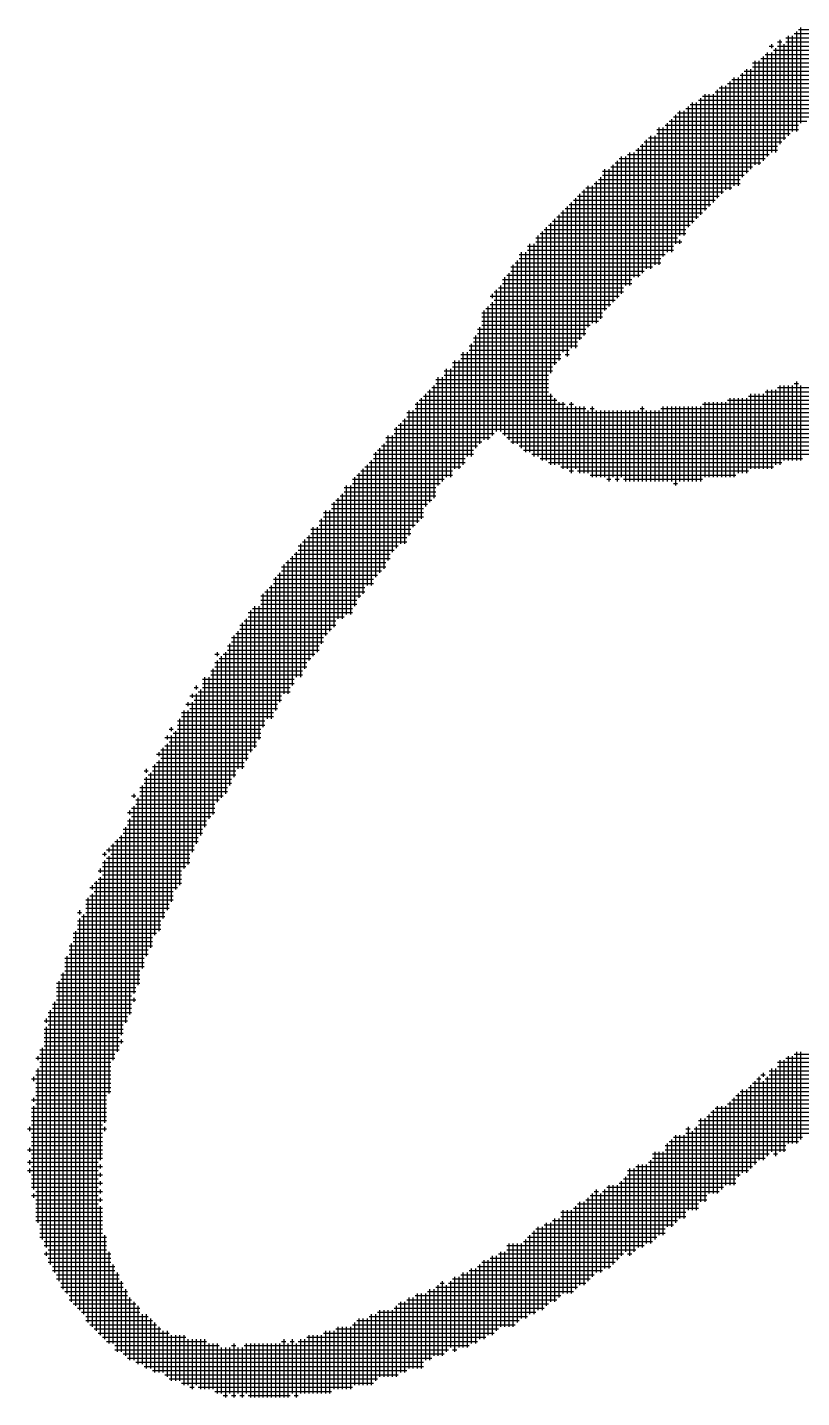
# Model space of a CAD drawing. Header units: feet. Extents: x 0 to 336400, y 0 to 237600.
# Drawn here: x 227888 to 228466, y 11058 to 12081 of the extents above; entities that cross this region are included whole.
import ezdxf
from ezdxf.enums import TextEntityAlignment as Align

# ---------------------------------------------------------------- set-up
doc = ezdxf.new("R2010")
doc.units = ezdxf.units.FT
doc.header["$LTSCALE"] = 2200
doc.header["$MEASUREMENT"] = 0
for name, color, linetype in [('CX-BORD', 3, 'CONTINUOUS'), ('CX-BORD-LIN1', 4, 'CONTINUOUS'), ('CX-BORD-LIN2', 3, 'CONTINUOUS'), ('CX-BORD-TEX2', 7, 'CONTINUOUS'), ('CX-BORD-TEX3', 6, 'CONTINUOUS')]:
    doc.layers.add(name, color=color, linetype=linetype)
doc.styles.add('TB_TEXT', font='')
doc.styles.add('TB_WBTXT', font='')
doc.styles.add('TB_WMTXT', font='')
doc.styles.get('TB_TEXT').set_extended_font_data('DotumChe')
doc.styles.get('TB_WBTXT').set_extended_font_data('Dotum')
doc.styles.get('TB_WMTXT').set_extended_font_data('DotumChe')

# ---------------------------------------------------------------- blocks, each defined once
blk = doc.blocks.new('CXBLKA1')
at = {"layer": 'CX-BORD-LIN1'}
for p, q in [((546.1352, 10.184), (546.4229, 10.184)), ((546.1391, 10.1879), (546.1391, 10.0012)), ((546.1469, 10.1879), (546.1469, 10.009)), ((546.1508, 10.1918), (546.4618, 10.1918)), ((546.1546, 10.1956), (546.1546, 10.009)), ((546.1585, 10.1995), (546.4773, 10.1995)), ((546.1624, 10.2034), (546.1624, 10.0246)), ((546.1002, 10.1568), (546.1002, 9.9624)), ((546.1041, 10.1684), (546.1119, 10.1684)), ((546.108, 10.1723), (546.108, 10.1645)), ((546.108, 10.1568), (546.108, 9.9701)), ((546.1119, 10.1607), (546.384, 10.1607)), ((546.1158, 10.1645), (546.1158, 9.9701)), ((546.1196, 10.1762), (546.1274, 10.1762)), ((546.1196, 10.1684), (546.3996, 10.1684)), ((546.1235, 10.1801), (546.1235, 9.9857)), ((546.1313, 10.1723), (546.1313, 9.9935)), ((546.1352, 10.1762), (546.4229, 10.1762)), ((546.073, 10.1373), (546.3452, 10.1373)), ((546.0769, 10.1412), (546.0769, 9.9468)), ((546.0847, 10.1412), (546.0847, 9.9468)), ((546.0885, 10.1451), (546.3607, 10.1451)), ((546.0924, 10.149), (546.0924, 9.9546)), ((546.0963, 10.1529), (546.3685, 10.1529)), ((546.0341, 10.1062), (546.2907, 10.1062)), ((546.038, 10.1101), (546.038, 9.9079)), ((546.0458, 10.1101), (546.0458, 9.9079)), ((546.0497, 10.114), (546.3063, 10.114)), ((546.0536, 10.1179), (546.0536, 9.9235)), ((546.0574, 10.1218), (546.3218, 10.1218)), ((546.0613, 10.1257), (546.0613, 9.9313)), ((546.0691, 10.1257), (546.0691, 9.939)), ((546.073, 10.1295), (546.3374, 10.1295)), ((546.003, 10.0829), (546.2518, 10.0829)), ((546.0069, 10.0868), (546.0069, 9.8846)), ((546.0108, 10.0907), (546.2596, 10.0907)), ((546.0147, 10.0946), (546.0147, 9.8924)), ((546.0224, 10.0946), (546.0224, 9.9002)), ((546.0263, 10.0984), (546.2829, 10.0984)), ((546.0302, 10.1023), (546.0302, 9.9002)), ((545.9525, 10.0557), (545.9525, 9.8302)), ((545.9564, 10.0596), (546.213, 10.0596)), ((545.9602, 10.0635), (545.9602, 9.8379)), ((545.968, 10.0635), (545.968, 9.8457)), ((545.9719, 10.0673), (546.2285, 10.0673)), ((545.9758, 10.0712), (545.9758, 9.8535)), ((545.9797, 10.0751), (546.2363, 10.0751)), ((545.9836, 10.079), (545.9836, 9.8613)), ((545.9913, 10.079), (545.9913, 9.8691)), ((545.9991, 10.079), (545.9991, 9.8768)), ((545.9214, 10.0323), (545.9214, 9.7835)), ((545.9252, 10.0362), (546.1819, 10.0362)), ((545.9291, 10.0401), (545.9291, 9.7991)), ((545.933, 10.044), (546.1896, 10.044)), ((545.9369, 10.0479), (545.9369, 9.8146)), ((545.9447, 10.0479), (545.9447, 9.8146)), ((545.9486, 10.0518), (546.1974, 10.0518)), ((545.8941, 10.0129), (546.1585, 10.0129)), ((545.8941, 10.0051), (546.143, 10.0051)), ((545.898, 10.0168), (545.898, 9.7602)), ((545.9058, 10.0168), (545.9058, 9.7757)), ((545.9097, 10.0207), (546.1585, 10.0207)), ((545.9136, 10.0246), (545.9136, 9.7835)), ((545.9175, 10.0285), (546.1741, 10.0285)), ((545.8592, 9.9779), (545.8592, 9.7369)), ((545.863, 9.9818), (546.1196, 9.9818)), ((545.8669, 9.9857), (545.8669, 9.7446)), ((545.8708, 9.9896), (546.1274, 9.9896)), ((545.8747, 9.9935), (545.8747, 9.7524)), ((545.8786, 9.9974), (546.1352, 9.9974)), ((545.8825, 10.0012), (545.8825, 9.7524)), ((545.8903, 10.0012), (545.8903, 9.7602)), ((545.8203, 9.9546), (545.8203, 9.698)), ((545.8242, 9.9585), (546.0963, 9.9585)), ((545.828, 9.9624), (545.828, 9.7058)), ((545.8358, 9.9624), (545.8358, 9.7213)), ((545.8397, 9.9663), (546.1041, 9.9663)), ((545.8436, 9.9701), (545.8436, 9.7213)), ((545.8514, 9.9701), (545.8514, 9.7369)), ((545.8553, 9.974), (546.1196, 9.974)), ((545.7931, 9.9351), (546.0652, 9.9351)), ((545.7931, 9.9274), (546.0574, 9.9274)), ((545.7969, 9.939), (545.7969, 9.6747)), ((545.8047, 9.939), (545.8047, 9.6824)), ((545.8086, 9.9429), (546.073, 9.9429)), ((545.8125, 9.9468), (545.8125, 9.6902)), ((545.8164, 9.9507), (546.0885, 9.9507)), ((545.762, 9.904), (546.0341, 9.904)), ((545.7658, 9.9079), (545.7658, 9.6435)), ((545.7736, 9.9079), (545.7736, 9.6513)), ((545.7775, 9.9118), (546.0497, 9.9118)), ((545.7814, 9.9157), (545.7814, 9.6513)), ((545.7853, 9.9196), (546.0497, 9.9196)), ((545.7892, 9.9235), (545.7892, 9.6591)), ((545.7347, 9.8768), (545.7347, 9.6047)), ((545.7386, 9.8807), (546.003, 9.8807)), ((545.7425, 9.8846), (545.7425, 9.6047)), ((545.7464, 9.8885), (546.0108, 9.8885)), ((545.7503, 9.8924), (545.7503, 9.6202)), ((545.7542, 9.8963), (546.0186, 9.8963)), ((545.7581, 9.9002), (545.7581, 9.628)), ((545.7075, 9.8496), (545.9719, 9.8496)), ((545.7114, 9.8535), (545.7114, 9.5813)), ((545.7153, 9.8574), (545.9797, 9.8574)), ((545.7192, 9.8613), (545.7192, 9.5969)), ((545.7231, 9.8652), (545.9875, 9.8652)), ((545.727, 9.8691), (545.727, 9.5891)), ((545.7308, 9.8729), (545.9952, 9.8729)), ((545.6842, 9.8263), (545.9486, 9.8263)), ((545.6881, 9.8302), (545.6881, 9.3947)), ((545.692, 9.8341), (545.9564, 9.8341)), ((545.6959, 9.8379), (545.6959, 9.558)), ((545.6997, 9.8418), (545.9641, 9.8418)), ((545.7036, 9.8457), (545.7036, 9.5736)), ((545.657, 9.7991), (545.657, 9.4103)), ((545.6648, 9.7991), (545.6648, 9.4025)), ((545.6686, 9.8107), (545.933, 9.8107)), ((545.6686, 9.803), (545.9408, 9.803)), ((545.6725, 9.8146), (545.6725, 9.4025)), ((545.6764, 9.8185), (545.9486, 9.8185)), ((545.6803, 9.8224), (545.6803, 9.3947)), ((545.9369, 9.8068), (545.9369, 9.7991)), ((545.6375, 9.7796), (545.9097, 9.7796)), ((545.6414, 9.7835), (545.6414, 9.418)), ((545.6492, 9.7835), (545.6492, 9.4103)), ((545.6531, 9.7952), (545.9252, 9.7952)), ((545.6531, 9.7874), (545.9252, 9.7874)), ((545.622, 9.7563), (545.8864, 9.7563)), ((545.622, 9.7485), (545.8708, 9.7485)), ((545.6259, 9.7602), (545.6259, 9.4258)), ((545.6298, 9.7641), (545.9019, 9.7641)), ((545.6336, 9.768), (545.6336, 9.4258)), ((545.6375, 9.7719), (545.9019, 9.7719)), ((545.6064, 9.733), (545.8475, 9.733)), ((545.6064, 9.7252), (545.8475, 9.7252)), ((545.6103, 9.7369), (545.6103, 9.4414)), ((545.6142, 9.7407), (545.863, 9.7407)), ((545.6181, 9.7446), (545.6181, 9.4336)), ((545.5831, 9.7019), (545.8242, 9.7019)), ((545.587, 9.7058), (545.587, 9.698)), ((545.5909, 9.7096), (545.8319, 9.7096)), ((545.5948, 9.7135), (545.5948, 9.4491)), ((545.5987, 9.7174), (545.8319, 9.7174)), ((545.6025, 9.7213), (545.6025, 9.4491)), ((545.5676, 9.6708), (545.7931, 9.6708)), ((545.5714, 9.6747), (545.5714, 9.4336)), ((545.5753, 9.6785), (545.8008, 9.6785)), ((545.5792, 9.6824), (545.5792, 9.4336)), ((545.5831, 9.6863), (545.8086, 9.6863)), ((545.587, 9.6902), (545.587, 9.4414)), ((545.5909, 9.6941), (545.8164, 9.6941)), ((545.5676, 9.663), (545.7931, 9.663)), ((545.5676, 9.6552), (545.7853, 9.6552)), ((545.5676, 9.6474), (545.7697, 9.6474)), ((545.552, 9.6241), (545.7542, 9.6241)), ((545.5559, 9.628), (545.5559, 9.418)), ((545.5598, 9.6397), (545.762, 9.6397)), ((545.5598, 9.6319), (545.762, 9.6319)), ((545.5637, 9.6435), (545.5637, 9.4258)), ((545.5326, 9.5969), (545.5326, 9.3869)), ((545.5403, 9.5969), (545.5403, 9.4025)), ((545.5442, 9.6086), (545.7464, 9.6086)), ((545.5442, 9.6008), (545.7308, 9.6008)), ((545.5481, 9.6124), (545.5481, 9.4025)), ((545.552, 9.6163), (545.7464, 9.6163)), ((545.5131, 9.5775), (545.7075, 9.5775)), ((545.5131, 9.5697), (545.6997, 9.5697)), ((545.517, 9.5813), (545.517, 9.3792)), ((545.5248, 9.5813), (545.5248, 9.3792)), ((545.5287, 9.593), (545.7153, 9.593)), ((545.5287, 9.5852), (545.7153, 9.5852)), ((545.7231, 9.593), (545.7308, 9.593)), ((545.482, 9.5463), (545.692, 9.5463)), ((545.4859, 9.5502), (545.4859, 9.3481)), ((545.4937, 9.5502), (545.4937, 9.3558)), ((545.4976, 9.5619), (545.6997, 9.5619)), ((545.4976, 9.5541), (545.692, 9.5541)), ((545.5015, 9.5658), (545.5015, 9.3636)), ((545.5092, 9.5658), (545.5092, 9.3636)), ((545.4626, 9.5191), (545.4626, 9.3092)), ((545.4665, 9.523), (545.692, 9.523)), ((545.4704, 9.5269), (545.4704, 9.317)), ((545.4742, 9.5308), (545.692, 9.5308)), ((545.4781, 9.5347), (545.4781, 9.3247)), ((545.482, 9.5386), (545.692, 9.5386)), ((545.6959, 9.5191), (545.6959, 9.3869)), ((546.0691, 9.5191), (546.0691, 9.3792)), ((546.0769, 9.5191), (546.0769, 9.3792)), ((546.0847, 9.5191), (546.0847, 9.3792)), ((546.0924, 9.5191), (546.0924, 9.3792)), ((546.0963, 9.523), (546.5162, 9.523)), ((546.1002, 9.5269), (546.1002, 9.3792)), ((546.108, 9.5269), (546.108, 9.3792)), ((546.1158, 9.5269), (546.1158, 9.3869)), ((546.1196, 9.5308), (546.5318, 9.5308)), ((546.1235, 9.5347), (546.1235, 9.3869)), ((546.1313, 9.5347), (546.1313, 9.3947)), ((546.1391, 9.5347), (546.1391, 9.3947)), ((546.1469, 9.5347), (546.1469, 9.3947)), ((546.1508, 9.5386), (546.1585, 9.5386)), ((546.1546, 9.5425), (546.1546, 9.3947)), ((546.1624, 9.5347), (546.1624, 9.3947)), ((545.4431, 9.4997), (545.7231, 9.4997)), ((545.4431, 9.4919), (545.762, 9.4919)), ((545.447, 9.5036), (545.447, 9.2781)), ((545.4509, 9.5075), (545.7075, 9.5075)), ((545.4548, 9.5114), (545.4548, 9.2859)), ((545.4587, 9.5152), (545.6997, 9.5152)), ((545.7036, 9.5114), (545.7036, 9.3869)), ((545.7114, 9.5036), (545.7114, 9.3869)), ((545.7192, 9.5036), (545.7192, 9.3792)), ((545.727, 9.4958), (545.727, 9.3792)), ((545.7308, 9.4997), (545.7386, 9.4997)), ((545.7347, 9.5036), (545.7347, 9.3714)), ((545.7425, 9.4958), (545.7425, 9.3792)), ((545.7503, 9.4958), (545.7503, 9.3714)), ((545.7581, 9.4958), (545.7581, 9.3714)), ((545.7697, 9.4919), (545.7775, 9.4919)), ((545.7736, 9.4958), (545.7736, 9.3636)), ((545.863, 9.4919), (545.8708, 9.4919)), ((545.8669, 9.4958), (545.8669, 9.3558)), ((545.9019, 9.4919), (546.4307, 9.4919)), ((545.9058, 9.4958), (545.9058, 9.3558)), ((545.9136, 9.4958), (545.9136, 9.3558)), ((545.9214, 9.4958), (545.9214, 9.3558)), ((545.9291, 9.4958), (545.9291, 9.3481)), ((545.9369, 9.4958), (545.9369, 9.3558)), ((545.9447, 9.4958), (545.9447, 9.3558)), ((545.9525, 9.4958), (545.9525, 9.3558)), ((545.9602, 9.4958), (545.9602, 9.3558)), ((545.968, 9.4958), (545.968, 9.3558)), ((545.9758, 9.4958), (545.9758, 9.3558)), ((545.9797, 9.4997), (546.4462, 9.4997)), ((545.9836, 9.5036), (545.9836, 9.3636)), ((545.9913, 9.5036), (545.9913, 9.3636)), ((545.9991, 9.5036), (545.9991, 9.3636)), ((546.0069, 9.5036), (546.0069, 9.3636)), ((546.0147, 9.5036), (546.0147, 9.3636)), ((546.0224, 9.5036), (546.0224, 9.3636)), ((546.0263, 9.5075), (546.4773, 9.5075)), ((546.0302, 9.5114), (546.0302, 9.3636)), ((546.038, 9.5114), (546.038, 9.3636)), ((546.0458, 9.5114), (546.0458, 9.3714)), ((546.0536, 9.5114), (546.0536, 9.3714)), ((546.0613, 9.5114), (546.0613, 9.3714)), ((546.0652, 9.5152), (546.4773, 9.5152)), ((545.4198, 9.4686), (546.3607, 9.4686)), ((545.4237, 9.4725), (545.4237, 9.2392)), ((545.4276, 9.4841), (546.4229, 9.4841)), ((545.4276, 9.4764), (546.384, 9.4764)), ((545.4315, 9.488), (545.4315, 9.2547)), ((545.4392, 9.488), (545.4392, 9.2703)), ((545.7658, 9.488), (545.7658, 9.3714)), ((545.7814, 9.488), (545.7814, 9.3636)), ((545.7892, 9.488), (545.7892, 9.3636)), ((545.7969, 9.488), (545.7969, 9.3636)), ((545.8047, 9.488), (545.8047, 9.3558)), ((545.8125, 9.488), (545.8125, 9.3636)), ((545.8203, 9.488), (545.8203, 9.3558)), ((545.828, 9.488), (545.828, 9.3636)), ((545.8358, 9.488), (545.8358, 9.3558)), ((545.8436, 9.488), (545.8436, 9.3558)), ((545.8514, 9.488), (545.8514, 9.3558)), ((545.8592, 9.488), (545.8592, 9.3558)), ((545.8747, 9.488), (545.8747, 9.3558)), ((545.8825, 9.488), (545.8825, 9.3558)), ((545.8903, 9.488), (545.8903, 9.3558)), ((545.898, 9.488), (545.898, 9.3558)), ((545.3926, 9.4414), (545.3926, 9.2081)), ((545.4004, 9.4414), (545.4004, 9.2236)), ((545.4043, 9.453), (546.3374, 9.453)), ((545.4043, 9.4453), (545.5909, 9.4453)), ((545.4081, 9.4569), (545.4081, 9.2314)), ((545.412, 9.4608), (546.3452, 9.4608)), ((545.4159, 9.4647), (545.4159, 9.2392)), ((545.6064, 9.4453), (546.314, 9.4453)), ((545.377, 9.418), (545.377, 9.1848)), ((545.3809, 9.4219), (545.5598, 9.4219)), ((545.3848, 9.4258), (545.3848, 9.1925)), ((545.3887, 9.4375), (545.5831, 9.4375)), ((545.3887, 9.4297), (545.5676, 9.4297)), ((545.6142, 9.4375), (546.2829, 9.4375)), ((545.622, 9.4297), (546.2752, 9.4297)), ((545.6375, 9.4219), (546.2441, 9.4219)), ((545.3576, 9.3908), (545.5364, 9.3908)), ((545.3615, 9.3947), (545.3615, 9.1614)), ((545.3654, 9.4064), (545.552, 9.4064)), ((545.3654, 9.3986), (545.5364, 9.3986)), ((545.3693, 9.4103), (545.3693, 9.177)), ((545.3732, 9.4142), (545.552, 9.4142)), ((545.6453, 9.4142), (546.2207, 9.4142)), ((545.6609, 9.4064), (546.1974, 9.4064)), ((545.6764, 9.3986), (546.1663, 9.3986)), ((545.692, 9.3908), (546.1274, 9.3908)), ((545.3304, 9.3636), (545.3304, 9.1226)), ((545.3343, 9.3675), (545.5131, 9.3675)), ((545.3382, 9.3714), (545.3382, 9.1381)), ((545.342, 9.3753), (545.5131, 9.3753)), ((545.3459, 9.3792), (545.3459, 9.1459)), ((545.3498, 9.3831), (545.5287, 9.3831)), ((545.3537, 9.3869), (545.3537, 9.1614)), ((545.7153, 9.3831), (546.1119, 9.3831)), ((545.7308, 9.3753), (545.7386, 9.3753)), ((545.7464, 9.3753), (546.0652, 9.3753)), ((545.7697, 9.3675), (546.0419, 9.3675)), ((545.3109, 9.3442), (545.482, 9.3442)), ((545.3148, 9.3481), (545.3148, 9.107)), ((545.3226, 9.3481), (545.3226, 9.107)), ((545.3265, 9.3597), (545.4976, 9.3597)), ((545.3265, 9.3519), (545.4898, 9.3519)), ((545.8008, 9.3597), (545.8086, 9.3597)), ((545.8164, 9.3597), (545.8242, 9.3597)), ((545.8319, 9.3597), (545.9797, 9.3597)), ((545.9252, 9.3519), (545.933, 9.3519)), ((545.2876, 9.3131), (545.4665, 9.3131)), ((545.2915, 9.317), (545.2915, 9.0837)), ((545.2954, 9.3208), (545.4742, 9.3208)), ((545.2993, 9.3247), (545.2993, 9.0992)), ((545.3032, 9.3286), (545.482, 9.3286)), ((545.3071, 9.3325), (545.3071, 9.0992)), ((545.3109, 9.3364), (545.482, 9.3364)), ((545.2721, 9.2975), (545.4587, 9.2975)), ((545.2721, 9.2897), (545.4587, 9.2897)), ((545.276, 9.3014), (545.276, 9.0681)), ((545.2837, 9.3014), (545.2837, 9.0759)), ((545.2876, 9.3053), (545.4587, 9.3053)), ((545.2487, 9.2664), (545.4354, 9.2664)), ((545.2526, 9.2703), (545.2526, 9.0292)), ((545.2604, 9.2703), (545.2604, 9.037)), ((545.2643, 9.282), (545.4509, 9.282)), ((545.2643, 9.2742), (545.4431, 9.2742)), ((545.2682, 9.2859), (545.2682, 9.0526)), ((545.2293, 9.2392), (545.2293, 8.9904)), ((545.2332, 9.2431), (545.4276, 9.2431)), ((545.2371, 9.247), (545.2371, 9.0059)), ((545.241, 9.2509), (545.4276, 9.2509)), ((545.2448, 9.2547), (545.2448, 9.0215)), ((545.2487, 9.2586), (545.4354, 9.2586)), ((545.2099, 9.212), (545.3965, 9.212)), ((545.2137, 9.2159), (545.2137, 8.9748)), ((545.2176, 9.2198), (545.3965, 9.2198)), ((545.2215, 9.2236), (545.2215, 8.9904)), ((545.2254, 9.2353), (545.412, 9.2353)), ((545.2254, 9.2275), (545.4043, 9.2275)), ((545.1904, 9.1848), (545.1904, 8.9437)), ((545.1943, 9.1964), (545.3887, 9.1964)), ((545.1943, 9.1887), (545.3809, 9.1887)), ((545.1982, 9.2003), (545.1982, 8.9593)), ((545.2021, 9.2042), (545.3887, 9.2042)), ((545.206, 9.2081), (545.206, 8.9593)), ((545.1749, 9.1614), (545.1749, 8.9126)), ((545.1788, 9.1731), (545.3654, 9.1731)), ((545.1788, 9.1653), (545.3654, 9.1653)), ((545.1826, 9.177), (545.1826, 8.9282)), ((545.1865, 9.1809), (545.3732, 9.1809)), ((545.1554, 9.142), (545.342, 9.142)), ((545.1554, 9.1342), (545.3343, 9.1342)), ((545.1593, 9.1459), (545.1593, 8.8971)), ((545.1632, 9.1498), (545.3498, 9.1498)), ((545.1671, 9.1537), (545.1671, 8.9126)), ((545.171, 9.1575), (545.3498, 9.1575)), ((545.1321, 9.1109), (545.3265, 9.1109)), ((545.136, 9.1148), (545.136, 8.8504)), ((545.1399, 9.1187), (545.3265, 9.1187)), ((545.1438, 9.1226), (545.1438, 8.8582)), ((545.1515, 9.1226), (545.1515, 8.8737)), ((545.1554, 9.1264), (545.3343, 9.1264)), ((545.1165, 9.0876), (545.2954, 9.0876)), ((545.1204, 9.0915), (545.1204, 8.8193)), ((545.1243, 9.0953), (545.2954, 9.0953)), ((545.1282, 9.0992), (545.1282, 8.8348)), ((545.1321, 9.1031), (545.3109, 9.1031)), ((545.101, 9.0642), (545.2721, 9.0642)), ((545.101, 9.0565), (545.2721, 9.0565)), ((545.1049, 9.0681), (545.1049, 8.8037)), ((545.1088, 9.072), (545.2798, 9.072)), ((545.1127, 9.0759), (545.1127, 8.8193)), ((545.1165, 9.0798), (545.2876, 9.0798)), ((545.0699, 9.0331), (545.0777, 9.0331)), ((545.0738, 9.037), (545.0738, 9.0292)), ((545.0854, 9.0331), (545.2565, 9.0331)), ((545.0893, 9.037), (545.0893, 8.7726)), ((545.0932, 9.0487), (545.2643, 9.0487)), ((545.0932, 9.0409), (545.2643, 9.0409)), ((545.0971, 9.0526), (545.0971, 8.7882)), ((545.066, 9.0059), (545.066, 8.7338)), ((545.0699, 9.0176), (545.241, 9.0176)), ((545.0699, 9.0098), (545.241, 9.0098)), ((545.0738, 9.0215), (545.0738, 8.7571)), ((545.0777, 9.0254), (545.2487, 9.0254)), ((545.0816, 9.0292), (545.0816, 8.7649)), ((545.0466, 8.9865), (545.2176, 8.9865)), ((545.0504, 8.9904), (545.0504, 8.7104)), ((545.0582, 8.9904), (545.0582, 8.726)), ((545.0621, 9.002), (545.2332, 9.002)), ((545.0621, 8.9943), (545.2332, 8.9943)), ((545.0232, 8.9554), (545.1943, 8.9554)), ((545.0271, 8.9593), (545.0271, 8.9515)), ((545.031, 8.9709), (545.0388, 8.9709)), ((545.0349, 8.9748), (545.0349, 8.967)), ((545.0349, 8.9593), (545.0349, 8.6793)), ((545.0388, 8.9631), (545.2099, 8.9631)), ((545.0427, 8.967), (545.0427, 8.6949)), ((545.0466, 8.9787), (545.2176, 8.9787)), ((545.0466, 8.9709), (545.2099, 8.9709)), ((545.0155, 8.9398), (545.1865, 8.9398)), ((545.0193, 8.9437), (545.0193, 8.9359)), ((545.0232, 8.932), (545.1865, 8.932)), ((545.0271, 8.9437), (545.0271, 8.6638)), ((545.031, 8.9476), (545.1943, 8.9476)), ((544.9999, 8.9087), (545.1632, 8.9087)), ((545.0038, 8.9126), (545.0038, 8.6016)), ((545.0077, 8.9243), (545.1788, 8.9243)), ((545.0077, 8.9165), (545.1788, 8.9165)), ((545.0116, 8.9282), (545.0116, 8.6327)), ((545.0193, 8.9282), (545.0193, 8.6404)), ((544.9766, 8.8776), (545.1554, 8.8776)), ((544.9805, 8.8815), (544.9805, 8.8737)), ((544.9844, 8.8932), (544.9921, 8.8932)), ((544.9882, 8.8971), (544.9882, 8.8893)), ((544.9882, 8.8815), (544.9882, 8.5705)), ((544.9921, 8.8854), (545.1554, 8.8854)), ((544.996, 8.8893), (544.996, 8.5938)), ((544.9999, 8.9009), (545.1632, 8.9009)), ((544.9999, 8.8932), (545.1554, 8.8932)), ((544.9688, 8.8543), (545.1399, 8.8543)), ((544.9727, 8.8582), (544.9727, 8.5394)), ((544.9766, 8.8621), (545.1476, 8.8621)), ((544.9805, 8.8659), (544.9805, 8.5549)), ((544.9844, 8.8698), (545.1476, 8.8698)), ((544.9571, 8.8271), (544.9571, 8.5083)), ((544.961, 8.8465), (545.1321, 8.8465)), ((544.961, 8.831), (545.1243, 8.831)), ((544.9649, 8.8504), (544.9649, 8.8426)), ((544.9649, 8.8348), (544.9649, 8.516)), ((544.9688, 8.8387), (545.1321, 8.8387)), ((544.9377, 8.8154), (544.9455, 8.8154)), ((544.9416, 8.8193), (544.9416, 8.8115)), ((544.9416, 8.8037), (544.9416, 8.4694)), ((544.9455, 8.8076), (545.1088, 8.8076)), ((544.9494, 8.8115), (544.9494, 8.4849)), ((544.9532, 8.8232), (545.1243, 8.8232)), ((544.9532, 8.8154), (545.1088, 8.8154)), ((544.9299, 8.7843), (545.0932, 8.7843)), ((544.9299, 8.7765), (545.0932, 8.7765)), ((544.9338, 8.7882), (544.9338, 8.446)), ((544.9377, 8.7999), (545.101, 8.7999)), ((544.9377, 8.7921), (545.101, 8.7921)), ((544.9144, 8.7687), (544.9221, 8.7687)), ((544.9183, 8.7726), (544.9183, 8.7649)), ((544.9221, 8.761), (545.0777, 8.761)), ((544.9221, 8.7532), (545.0699, 8.7532)), ((544.926, 8.7649), (544.926, 8.4149)), ((544.9299, 8.7687), (545.0854, 8.7687)), ((544.9066, 8.7376), (545.0699, 8.7376)), ((544.9105, 8.7415), (544.9105, 8.7338)), ((544.9105, 8.726), (544.9105, 8.3605)), ((544.9144, 8.7454), (545.0699, 8.7454)), ((544.9144, 8.7299), (545.0621, 8.7299)), ((544.9183, 8.7493), (544.9183, 8.3994)), ((544.8988, 8.7065), (545.0466, 8.7065)), ((544.8988, 8.6988), (545.0466, 8.6988)), ((544.9027, 8.7104), (544.9027, 8.345)), ((544.9066, 8.7221), (545.0543, 8.7221)), ((544.9066, 8.7143), (545.0543, 8.7143)), ((544.8755, 8.6754), (545.031, 8.6754)), ((544.8794, 8.6793), (544.8794, 8.275)), ((544.8833, 8.6832), (545.0388, 8.6832)), ((544.8872, 8.6871), (544.8872, 8.2905)), ((544.891, 8.691), (545.0388, 8.691)), ((544.8949, 8.6949), (544.8949, 8.3216)), ((544.8599, 8.6599), (544.8677, 8.6599)), ((544.8638, 8.6638), (544.8638, 8.656)), ((544.8638, 8.6482), (544.8638, 8.1583)), ((544.8677, 8.6677), (545.031, 8.6677)), ((544.8677, 8.6521), (545.0232, 8.6521)), ((544.8716, 8.6715), (544.8716, 8.6638)), ((544.8716, 8.656), (544.8716, 8.2128)), ((544.8755, 8.6599), (545.0232, 8.6599)), ((544.8522, 8.6288), (545.0077, 8.6288)), ((544.856, 8.6327), (544.856, 8.6249)), ((544.8599, 8.6443), (545.0232, 8.6443)), ((544.8599, 8.6366), (545.0155, 8.6366)), ((544.8366, 8.5977), (544.9999, 8.5977)), ((544.8405, 8.6016), (544.8405, 8.5938)), ((544.8444, 8.6055), (545.0077, 8.6055)), ((544.8483, 8.6093), (544.8483, 7.7695)), ((544.8522, 8.6132), (545.0077, 8.6132)), ((544.856, 8.6171), (544.856, 8.0883)), ((544.8599, 8.621), (545.0077, 8.621)), ((544.8288, 8.5743), (544.9921, 8.5743)), ((544.8327, 8.5782), (544.8327, 7.7851)), ((544.8366, 8.5821), (544.9921, 8.5821)), ((544.8405, 8.586), (544.8405, 7.7773)), ((544.8444, 8.5899), (544.9921, 8.5899)), ((544.8133, 8.551), (544.8211, 8.551)), ((544.8172, 8.5549), (544.8172, 8.5471)), ((544.8249, 8.5471), (544.8249, 7.8006)), ((544.8288, 8.5666), (544.9844, 8.5666)), ((544.8288, 8.5588), (544.9844, 8.5588)), ((544.8288, 8.551), (544.9766, 8.551)), ((544.8133, 8.5355), (544.9688, 8.5355)), ((544.8133, 8.5277), (544.9688, 8.5277)), ((544.8133, 8.5199), (544.9688, 8.5199)), ((544.8172, 8.5394), (544.8172, 7.8084)), ((544.8211, 8.5432), (544.9766, 8.5432)), ((544.8055, 8.5121), (544.961, 8.5121)), ((544.8055, 8.5044), (544.9532, 8.5044)), ((544.8055, 8.4966), (544.9532, 8.4966)), ((544.8094, 8.516), (544.8094, 7.8162)), ((544.7938, 8.4694), (544.7938, 7.8395)), ((544.7977, 8.4888), (544.9532, 8.4888)), ((544.7977, 8.481), (544.9455, 8.481)), ((544.7977, 8.4733), (544.9455, 8.4733)), ((544.8016, 8.4927), (544.8016, 7.824)), ((544.79, 8.4655), (544.9377, 8.4655)), ((544.79, 8.4577), (544.9377, 8.4577)), ((544.79, 8.4499), (544.9377, 8.4499)), ((544.7744, 8.4188), (544.9299, 8.4188)), ((544.7783, 8.4227), (544.7783, 7.8628)), ((544.7822, 8.4344), (544.9299, 8.4344)), ((544.7822, 8.4266), (544.9299, 8.4266)), ((544.7861, 8.4383), (544.7861, 7.8473)), ((544.79, 8.4422), (544.9299, 8.4422)), ((544.7744, 8.4111), (544.9221, 8.4111)), ((544.7744, 8.4033), (544.9221, 8.4033)), ((544.7744, 8.3955), (544.9144, 8.3955)), ((544.9183, 8.3916), (544.9183, 8.3838)), ((544.7627, 8.3683), (544.7627, 7.8939)), ((544.7666, 8.3799), (544.9144, 8.3799)), ((544.7666, 8.3722), (544.9144, 8.3722)), ((544.7705, 8.3838), (544.7705, 7.8784)), ((544.7744, 8.3877), (544.9221, 8.3877)), ((544.7511, 8.3488), (544.9066, 8.3488)), ((544.755, 8.3527), (544.755, 8.345)), ((544.7588, 8.3644), (544.9144, 8.3644)), ((544.7588, 8.3566), (544.9066, 8.3566)), ((544.7588, 8.3411), (544.8988, 8.3411)), ((544.7511, 8.3333), (544.8988, 8.3333)), ((544.7511, 8.3255), (544.8988, 8.3255)), ((544.7511, 8.3177), (544.891, 8.3177)), ((544.755, 8.3372), (544.755, 7.9251)), ((544.7433, 8.2944), (544.891, 8.2944)), ((544.7472, 8.2983), (544.7472, 7.9406)), ((544.7511, 8.31), (544.8988, 8.31)), ((544.7511, 8.3022), (544.891, 8.3022)), ((544.8949, 8.3139), (544.8949, 8.3061)), ((546.1546, 8.2905), (546.1546, 8.1195)), ((546.1624, 8.2905), (546.1624, 8.1272)), ((544.7355, 8.2789), (544.8833, 8.2789)), ((544.7394, 8.2827), (544.7394, 8.275)), ((544.7433, 8.2866), (544.8833, 8.2866)), ((544.7433, 8.2711), (544.8755, 8.2711)), ((546.1196, 8.2711), (546.3374, 8.2711)), ((546.1235, 8.275), (546.1235, 8.1039)), ((546.1313, 8.275), (546.1313, 8.1039)), ((546.1352, 8.2789), (546.3529, 8.2789)), ((546.1391, 8.2827), (546.1391, 8.1195)), ((546.1469, 8.2827), (546.1469, 8.1195)), ((546.1508, 8.2866), (546.3607, 8.2866)), ((544.7277, 8.24), (544.8755, 8.24)), ((544.7316, 8.2439), (544.7316, 8.2361)), ((544.7355, 8.2555), (544.8755, 8.2555)), ((544.7355, 8.2478), (544.8755, 8.2478)), ((544.7394, 8.2594), (544.7394, 7.9717)), ((544.7433, 8.2633), (544.8755, 8.2633)), ((546.0808, 8.24), (546.0885, 8.24)), ((546.0847, 8.2439), (546.0847, 8.0883)), ((546.0885, 8.2478), (546.0963, 8.2478)), ((546.0924, 8.2516), (546.0924, 8.2439)), ((546.0963, 8.24), (546.3063, 8.24)), ((546.1002, 8.2439), (546.1002, 8.0961)), ((546.1041, 8.2555), (546.3218, 8.2555)), ((546.1041, 8.2478), (546.314, 8.2478)), ((546.108, 8.2594), (546.108, 8.1039)), ((546.1158, 8.2594), (546.1158, 8.0961)), ((546.1196, 8.2633), (546.3296, 8.2633)), ((544.7355, 8.2322), (544.8755, 8.2322)), ((544.7355, 8.2244), (544.8755, 8.2244)), ((544.7355, 8.2167), (544.8755, 8.2167)), ((546.0458, 8.2128), (546.0458, 8.0572)), ((546.0497, 8.2167), (546.2829, 8.2167)), ((546.0536, 8.2205), (546.0536, 8.065)), ((546.0613, 8.2205), (546.0613, 8.065)), ((546.0652, 8.2244), (546.2907, 8.2244)), ((546.0691, 8.2283), (546.0691, 8.0728)), ((546.073, 8.2322), (546.2985, 8.2322)), ((546.0769, 8.2361), (546.0769, 8.0806)), ((546.0924, 8.2361), (546.0924, 8.0883)), ((544.7277, 8.2011), (544.8677, 8.2011)), ((544.7316, 8.205), (544.7316, 8.1972)), ((544.7316, 8.1894), (544.7316, 8.0339)), ((544.7355, 8.2089), (544.8677, 8.2089)), ((544.7355, 8.1933), (544.8677, 8.1933)), ((546.0069, 8.1894), (546.0069, 8.0261)), ((546.0147, 8.1894), (546.0147, 8.0339)), ((546.0224, 8.1894), (546.0224, 8.0417)), ((546.0263, 8.1933), (546.2518, 8.1933)), ((546.0302, 8.1972), (546.0302, 8.0417)), ((546.0341, 8.2011), (546.2674, 8.2011)), ((546.038, 8.205), (546.038, 8.0417)), ((546.0419, 8.2089), (546.2674, 8.2089)), ((544.7277, 8.1855), (544.8677, 8.1855)), ((544.7277, 8.1778), (544.8677, 8.1778)), ((544.7277, 8.17), (544.8677, 8.17)), ((544.7277, 8.1622), (544.8677, 8.1622)), ((545.9719, 8.1622), (546.2052, 8.1622)), ((545.9758, 8.1661), (545.9758, 8.0106)), ((545.9836, 8.1661), (545.9836, 8.0106)), ((545.9875, 8.17), (546.2207, 8.17)), ((545.9913, 8.1739), (545.9913, 8.0261)), ((545.9952, 8.1778), (546.2285, 8.1778)), ((545.9991, 8.1817), (545.9991, 8.0261)), ((546.003, 8.1855), (546.2441, 8.1855)), ((544.72, 8.1467), (544.8677, 8.1467)), ((544.7239, 8.1506), (544.7239, 8.1428)), ((544.7277, 8.1544), (544.8599, 8.1544)), ((544.7277, 8.1389), (544.8599, 8.1389)), ((544.8638, 8.1506), (544.8638, 8.1428)), ((545.9486, 8.1467), (545.9564, 8.1467)), ((545.9486, 8.1389), (546.1819, 8.1389)), ((545.9525, 8.1506), (545.9525, 7.995)), ((545.9602, 8.1428), (545.9602, 7.995)), ((545.9641, 8.1467), (546.1819, 8.1467)), ((545.968, 8.1506), (545.968, 7.995)), ((545.9719, 8.1544), (546.1974, 8.1544)), ((544.7239, 8.1117), (544.7239, 8.1039)), ((544.7277, 8.1311), (544.8599, 8.1311)), ((544.7277, 8.1233), (544.8599, 8.1233)), ((544.7277, 8.1156), (544.8599, 8.1156)), ((545.9097, 8.1156), (546.1352, 8.1156)), ((545.9136, 8.1195), (545.9136, 7.9639)), ((545.9175, 8.1233), (546.1585, 8.1233)), ((545.9214, 8.1272), (545.9214, 7.9639)), ((545.9252, 8.1311), (546.1663, 8.1311)), ((545.9291, 8.135), (545.9291, 7.9717)), ((545.9369, 8.135), (545.9369, 7.9795)), ((545.9447, 8.135), (545.9447, 7.9795)), ((544.72, 8.1078), (544.8599, 8.1078)), ((544.72, 8.0845), (544.8522, 8.0845)), ((544.7239, 8.0883), (544.7239, 8.0806)), ((544.7277, 8.1), (544.8599, 8.1)), ((544.7277, 8.0922), (544.8599, 8.0922)), ((545.8786, 8.0845), (546.0808, 8.0845)), ((545.8825, 8.0883), (545.8825, 7.9328)), ((545.8864, 8.1), (546.1041, 8.1)), ((545.8864, 8.0922), (546.0963, 8.0922)), ((545.8903, 8.1039), (545.8903, 7.9406)), ((545.898, 8.1039), (545.898, 7.9484)), ((545.9058, 8.1039), (545.9058, 7.9484)), ((545.9097, 8.1078), (546.1352, 8.1078)), ((546.1119, 8.1), (546.1196, 8.1)), ((544.72, 8.0689), (544.8522, 8.0689)), ((544.7239, 8.0728), (544.7239, 8.065)), ((544.7277, 8.0767), (544.8599, 8.0767)), ((544.7277, 8.0611), (544.8599, 8.0611)), ((544.856, 8.0806), (544.856, 8.0728)), ((544.856, 8.065), (544.856, 8.0572)), ((545.8397, 8.0689), (546.0652, 8.0689)), ((545.8397, 8.0611), (546.0497, 8.0611)), ((545.8436, 8.0728), (545.8436, 7.9095)), ((545.8514, 8.0728), (545.8514, 7.9173)), ((545.8553, 8.0767), (546.073, 8.0767)), ((545.8592, 8.0806), (545.8592, 7.9251)), ((545.8669, 8.0806), (545.8669, 7.9251)), ((545.8747, 8.0806), (545.8747, 7.9328)), ((544.7277, 8.0534), (544.8522, 8.0534)), ((544.7277, 8.0456), (544.8599, 8.0456)), ((544.7277, 8.0378), (544.8522, 8.0378)), ((544.856, 8.0495), (544.856, 8.0417)), ((544.856, 8.0339), (544.856, 8.0261)), ((545.7814, 8.0339), (545.7814, 7.8784)), ((545.7969, 8.0339), (545.7969, 7.8862)), ((545.8008, 8.0378), (546.0186, 8.0378)), ((545.8047, 8.0417), (545.8047, 7.8862)), ((545.8125, 8.0417), (545.8125, 7.8939)), ((545.8203, 8.0417), (545.8203, 7.9017)), ((545.8242, 8.0456), (546.0419, 8.0456)), ((545.828, 8.0495), (545.828, 7.9095)), ((545.8319, 8.0534), (546.0419, 8.0534)), ((545.8358, 8.0572), (545.8358, 7.9173)), ((544.7277, 8.0223), (544.8522, 8.0223)), ((544.7316, 8.0261), (544.7316, 8.0184)), ((544.7355, 8.03), (544.8599, 8.03)), ((544.7355, 8.0145), (544.8599, 8.0145)), ((544.856, 8.0184), (544.856, 8.0106)), ((545.7503, 8.0106), (545.7503, 7.8551)), ((545.7581, 8.0106), (545.7581, 7.8551)), ((545.762, 8.0145), (545.9875, 8.0145)), ((545.7658, 8.0184), (545.7658, 7.8628)), ((545.7697, 8.0223), (545.9875, 8.0223)), ((545.7736, 8.0261), (545.7736, 7.8706)), ((545.7775, 8.03), (545.7853, 8.03)), ((545.7892, 8.0261), (545.7892, 7.8784)), ((545.7931, 8.03), (546.0108, 8.03)), ((544.7355, 8.0067), (544.8522, 8.0067)), ((544.7355, 7.9989), (544.8599, 7.9989)), ((544.7355, 7.9911), (544.8599, 7.9911)), ((544.7355, 7.9834), (544.8599, 7.9834)), ((544.856, 8.0028), (544.856, 7.7618)), ((545.7153, 7.9911), (545.9486, 7.9911)), ((545.7153, 7.9834), (545.9486, 7.9834)), ((545.7192, 7.995), (545.7192, 7.8395)), ((545.727, 7.995), (545.727, 7.8395)), ((545.7347, 7.995), (545.7347, 7.8395)), ((545.7386, 7.9989), (545.9719, 7.9989)), ((545.7425, 8.0028), (545.7425, 7.8473)), ((545.7464, 8.0067), (545.9719, 8.0067)), ((544.7355, 7.9756), (544.8599, 7.9756)), ((544.7433, 7.9678), (544.8599, 7.9678)), ((544.7433, 7.96), (544.8599, 7.96)), ((545.6686, 7.96), (545.9097, 7.96)), ((545.6725, 7.9639), (545.6725, 7.8084)), ((545.6803, 7.9639), (545.6803, 7.8084)), ((545.6842, 7.9678), (545.9252, 7.9678)), ((545.6881, 7.9717), (545.6881, 7.8162)), ((545.6959, 7.9717), (545.6959, 7.824)), ((545.6997, 7.9756), (545.933, 7.9756)), ((545.7036, 7.9795), (545.7036, 7.824)), ((545.7114, 7.9795), (545.7114, 7.8317)), ((544.7433, 7.9523), (544.8599, 7.9523)), ((544.7433, 7.9445), (544.8677, 7.9445)), ((544.7511, 7.9367), (544.8677, 7.9367)), ((544.8638, 7.9484), (544.8638, 7.754)), ((545.6181, 7.9328), (545.6181, 7.7773)), ((545.6259, 7.9328), (545.6259, 7.7773)), ((545.6336, 7.9328), (545.6336, 7.7851)), ((545.6414, 7.9328), (545.6414, 7.7929)), ((545.6453, 7.9367), (545.8864, 7.9367)), ((545.6492, 7.9406), (545.6492, 7.7929)), ((545.6531, 7.9445), (545.8941, 7.9445)), ((545.657, 7.9484), (545.657, 7.8006)), ((545.6609, 7.9523), (545.9097, 7.9523)), ((545.6648, 7.9562), (545.6648, 7.8006)), ((544.7511, 7.9289), (544.8677, 7.9289)), ((544.7511, 7.9134), (544.8755, 7.9134)), ((544.755, 7.9173), (544.755, 7.9095)), ((544.7588, 7.9212), (544.8677, 7.9212)), ((544.7588, 7.9056), (544.8755, 7.9056)), ((544.8716, 7.9173), (544.8716, 7.7462)), ((545.5831, 7.9056), (545.8242, 7.9056)), ((545.587, 7.9095), (545.587, 7.7618)), ((545.5948, 7.9095), (545.5948, 7.7695)), ((545.5987, 7.9134), (545.8319, 7.9134)), ((545.6025, 7.9173), (545.6025, 7.7773)), ((545.6103, 7.9173), (545.6103, 7.7773)), ((545.6142, 7.9289), (545.8708, 7.9289)), ((545.6142, 7.9212), (545.8553, 7.9212)), ((545.8397, 7.9134), (545.8475, 7.9134)), ((544.7588, 7.8978), (544.8755, 7.8978)), ((544.7666, 7.8901), (544.8833, 7.8901)), ((544.7666, 7.8823), (544.8833, 7.8823)), ((544.8794, 7.8939), (544.8794, 7.7462)), ((545.5442, 7.8823), (545.7931, 7.8823)), ((545.5481, 7.8862), (545.5481, 7.7462)), ((545.5559, 7.8862), (545.5559, 7.7462)), ((545.5598, 7.8901), (545.8086, 7.8901)), ((545.5637, 7.8939), (545.5637, 7.754)), ((545.5676, 7.8978), (545.8164, 7.8978)), ((545.5714, 7.9017), (545.5714, 7.754)), ((545.5792, 7.9017), (545.5792, 7.7618)), ((544.7744, 7.8745), (544.891, 7.8745)), ((544.7744, 7.8667), (544.891, 7.8667)), ((544.7822, 7.859), (544.8988, 7.859)), ((544.8872, 7.8784), (544.8872, 7.7307)), ((544.8949, 7.8628), (544.8949, 7.7307)), ((545.4859, 7.8551), (545.4859, 7.7229)), ((545.4898, 7.859), (545.4976, 7.859)), ((545.4937, 7.8628), (545.4937, 7.7229)), ((545.5015, 7.8551), (545.5015, 7.7307)), ((545.5053, 7.859), (545.762, 7.859)), ((545.5092, 7.8628), (545.5092, 7.7384)), ((545.5131, 7.8667), (545.7697, 7.8667)), ((545.517, 7.8706), (545.517, 7.7307)), ((545.5248, 7.8706), (545.5248, 7.7384)), ((545.5287, 7.8745), (545.7775, 7.8745)), ((545.5326, 7.8784), (545.5326, 7.7384)), ((545.5403, 7.8784), (545.5403, 7.7384)), ((544.7822, 7.8512), (544.8988, 7.8512)), ((544.79, 7.8434), (544.9066, 7.8434)), ((544.7977, 7.8356), (544.9066, 7.8356)), ((544.9027, 7.8473), (544.9027, 7.7229)), ((544.9105, 7.8317), (544.9105, 7.7151)), ((545.4315, 7.8317), (545.4315, 7.6995)), ((545.4392, 7.8317), (545.4392, 7.6995)), ((545.4431, 7.8356), (545.7153, 7.8356)), ((545.447, 7.8395), (545.447, 7.6995)), ((545.4548, 7.8395), (545.4548, 7.6995)), ((545.4626, 7.8395), (545.4626, 7.7151)), ((545.4665, 7.8434), (545.7386, 7.8434)), ((545.4704, 7.8473), (545.4704, 7.7151)), ((545.4781, 7.8473), (545.4781, 7.7229)), ((545.482, 7.8512), (545.7464, 7.8512)), ((544.7977, 7.8279), (544.9144, 7.8279)), ((544.8055, 7.8201), (544.9221, 7.8201)), ((544.8133, 7.8123), (544.9299, 7.8123)), ((544.8211, 7.8045), (544.9299, 7.8045)), ((544.9183, 7.824), (544.9183, 7.7151)), ((544.926, 7.8162), (544.926, 7.7073)), ((545.3732, 7.8045), (545.6686, 7.8045)), ((545.377, 7.8084), (545.377, 7.684)), ((545.3848, 7.8084), (545.3848, 7.684)), ((545.3926, 7.8084), (545.3926, 7.684)), ((545.4004, 7.8084), (545.4004, 7.684)), ((545.4043, 7.8123), (545.6842, 7.8123)), ((545.4081, 7.8162), (545.4081, 7.684)), ((545.412, 7.8201), (545.692, 7.8201)), ((545.4159, 7.824), (545.4159, 7.6918)), ((545.4237, 7.824), (545.4237, 7.6918)), ((545.4276, 7.8279), (545.7075, 7.8279)), ((544.8288, 7.7967), (544.9455, 7.7967)), ((544.8288, 7.789), (544.9532, 7.789)), ((544.8366, 7.7812), (544.961, 7.7812)), ((544.9338, 7.8006), (544.9338, 7.7073)), ((544.9416, 7.8006), (544.9416, 7.6995)), ((544.9494, 7.7929), (544.9494, 7.6995)), ((544.9571, 7.7851), (544.9571, 7.6918)), ((544.9649, 7.7773), (544.9649, 7.6918)), ((545.2993, 7.7773), (545.2993, 7.6607)), ((545.3071, 7.7773), (545.3071, 7.6607)), ((545.3148, 7.7773), (545.3148, 7.6607)), ((545.3226, 7.7773), (545.3226, 7.6607)), ((545.3265, 7.7812), (545.6298, 7.7812)), ((545.3304, 7.7851), (545.3304, 7.6684)), ((545.3343, 7.789), (545.6375, 7.789)), ((545.3382, 7.7929), (545.3382, 7.6684)), ((545.3459, 7.7929), (545.3459, 7.6684)), ((545.3537, 7.7929), (545.3537, 7.6684)), ((545.3576, 7.7967), (545.6531, 7.7967)), ((545.3615, 7.8006), (545.3615, 7.6684)), ((545.3693, 7.8006), (545.3693, 7.6762)), ((544.8444, 7.7734), (544.9688, 7.7734)), ((544.8522, 7.7656), (544.9844, 7.7656)), ((544.8599, 7.7579), (545.0155, 7.7579)), ((544.9727, 7.7695), (544.9727, 7.6918)), ((544.9805, 7.7695), (544.9805, 7.684)), ((544.9882, 7.7618), (544.9882, 7.6762)), ((544.996, 7.7618), (544.996, 7.6762)), ((545.0038, 7.7618), (545.0038, 7.6762)), ((545.0116, 7.7618), (545.0116, 7.6684)), ((545.0193, 7.754), (545.0193, 7.6684)), ((545.0271, 7.754), (545.0271, 7.6607)), ((545.0349, 7.754), (545.0349, 7.6684)), ((545.0427, 7.754), (545.0427, 7.6607)), ((545.0504, 7.754), (545.0504, 7.6607)), ((545.1982, 7.754), (545.1982, 7.6451)), ((545.2137, 7.754), (545.2137, 7.6529)), ((545.2293, 7.754), (545.2293, 7.6529)), ((545.2371, 7.754), (545.2371, 7.6529)), ((545.241, 7.7579), (545.5753, 7.7579)), ((545.2448, 7.7618), (545.2448, 7.6529)), ((545.2526, 7.7618), (545.2526, 7.6529)), ((545.2604, 7.7618), (545.2604, 7.6529)), ((545.2682, 7.7618), (545.2682, 7.6529)), ((545.2721, 7.7656), (545.5909, 7.7656)), ((545.276, 7.7695), (545.276, 7.6529)), ((545.2837, 7.7695), (545.2837, 7.6529)), ((545.2915, 7.7695), (545.2915, 7.6607)), ((545.2954, 7.7734), (545.5987, 7.7734)), ((544.8677, 7.7501), (545.0543, 7.7501)), ((544.8833, 7.7423), (545.0777, 7.7423)), ((544.8833, 7.7345), (545.5053, 7.7345)), ((544.8988, 7.7268), (545.4976, 7.7268)), ((545.0582, 7.7462), (545.0582, 7.6607)), ((545.066, 7.7462), (545.066, 7.6607)), ((545.0738, 7.7462), (545.0738, 7.6529)), ((545.0816, 7.7384), (545.0816, 7.6529)), ((545.0893, 7.7384), (545.0893, 7.6451)), ((545.0971, 7.7384), (545.0971, 7.6529)), ((545.101, 7.7423), (545.1088, 7.7423)), ((545.1049, 7.7462), (545.1049, 7.6451)), ((545.1127, 7.7384), (545.1127, 7.6529)), ((545.1204, 7.7384), (545.1204, 7.6451)), ((545.1243, 7.7423), (545.5442, 7.7423)), ((545.1282, 7.7462), (545.1282, 7.6529)), ((545.136, 7.7462), (545.136, 7.6451)), ((545.1438, 7.7462), (545.1438, 7.6451)), ((545.1515, 7.7462), (545.1515, 7.6451)), ((545.1593, 7.7462), (545.1593, 7.6451)), ((545.1671, 7.7462), (545.1671, 7.6451)), ((545.1749, 7.7462), (545.1749, 7.6451)), ((545.1826, 7.7462), (545.1826, 7.6451)), ((545.1904, 7.7462), (545.1904, 7.6451)), ((545.1943, 7.7501), (545.2021, 7.7501)), ((545.206, 7.7462), (545.206, 7.6451)), ((545.2099, 7.7501), (545.2176, 7.7501)), ((545.2215, 7.7462), (545.2215, 7.6451)), ((545.2254, 7.7501), (545.5598, 7.7501)), ((545.5131, 7.7345), (545.5209, 7.7345)), ((544.9066, 7.719), (545.4742, 7.719)), ((544.9221, 7.7112), (545.4587, 7.7112)), ((544.9377, 7.7034), (545.4587, 7.7034)), ((544.9532, 7.6957), (545.4276, 7.6957)), ((544.9766, 7.6879), (545.412, 7.6879)), ((544.9844, 7.6801), (545.3732, 7.6801)), ((545.0077, 7.6723), (545.3654, 7.6723)), ((545.0232, 7.6646), (545.031, 7.6646)), ((545.0388, 7.6646), (545.3265, 7.6646)), ((545.0699, 7.6568), (545.2876, 7.6568)), ((545.0854, 7.649), (545.0932, 7.649)), ((545.101, 7.649), (545.1088, 7.649)), ((545.1165, 7.649), (545.1243, 7.649)), ((545.1321, 7.649), (545.2099, 7.649)), ((545.2176, 7.649), (545.2254, 7.649))]:
    blk.add_line(p, q, dxfattribs=at)
at = {"layer": 'CX-BORD-LIN1', "style": 'TB_TEXT'}
for tag, p in [('TR_RCON5', (342.3033, 33)), ('TR_RCON4', (342.3033, 27)), ('TR_RCON3', (342.3033, 21)), ('TR_RCON2', (342.3033, 15)), ('TR_RCON1', (342.3033, 9))]:
    blk.add_attdef(tag, text='', height=3.5, dxfattribs=at).set_placement(p, align=Align.MIDDLE_LEFT)
for tag, height, p in [('TR_DGN5', 3.5, (451.1185, 33)), ('TR_CHK5', 3.5, (491.1185, 33)), ('TR_RDAT5', 3.5, (317.5, 33)), ('TR_APP5', 3.5, (531.1185, 33)), ('TR_RNUM5', 3, (285.1051, 32.6366)), ('TR_DGN4', 3.5, (451.1185, 27)), ('TR_CHK4', 3.5, (491.1185, 27)), ('TR_RDAT4', 3.5, (317.5, 27)), ('TR_APP4', 3.5, (531.1185, 27)), ('TR_RNUM4', 3, (285.1051, 26.6366)), ('TR_DGN3', 3.5, (451.1185, 21)), ('TR_CHK3', 3.5, (491.1185, 21)), ('TR_RDAT3', 3.5, (317.5, 21)), ('TR_APP3', 3.5, (531.1185, 21)), ('TR_RNUM3', 3, (285.1051, 20.6366)), ('TR_DGN2', 3.5, (451.1185, 15)), ('TR_CHK2', 3.5, (491.1185, 15)), ('TR_RDAT2', 3.5, (317.5, 15)), ('TR_APP2', 3.5, (531.1185, 15)), ('TR_RNUM2', 3, (285.1051, 14.6366)), ('TR_DGN1', 3.5, (451.1185, 9)), ('TR_CHK1', 3.5, (491.1185, 9)), ('TR_RDAT1', 3.5, (317.5, 9)), ('TR_APP1', 3.5, (531.1185, 9)), ('TR_RNUM1', 3, (285.1051, 8.6366))]:
    blk.add_attdef(tag, text='', height=height, dxfattribs=at).set_placement(p, align=Align.MIDDLE_CENTER)
at = {"layer": 'CX-BORD-LIN2', "style": 'TB_TEXT'}
blk.add_attdef('TD_VERSION', text='', height=3, rotation=90, dxfattribs=at).set_placement((800.5, 48.0149), align=Align.MIDDLE_CENTER)
at = {"layer": 'CX-BORD-TEX2', "style": 'TB_WMTXT'}
for tag, height, p in [('TB_CNAME', 5, (15.3448, 531.8324)), ('TB_CSCOP', 4, (16.6346, 523.8324))]:
    blk.add_attdef(tag, text='', height=height, dxfattribs=at).set_placement(p, align=Align.BOTTOM_LEFT)
at = {"layer": 'CX-BORD-TEX2', "style": 'TB_WBTXT'}
for tag, height, p in [('TB_MTITIL', 10, (398, 533.3264)), ('TB_STITL', 7, (398, 518.3264))]:
    blk.add_attdef(tag, text='', height=height, dxfattribs=at).set_placement(p, align=Align.MIDDLE_CENTER)
at = {"layer": 'CX-BORD-TEX3', "style": 'TB_TEXT'}
for tag, height, p in [('TD_LNDST', 4.5, (215, 31.5)), ('TD_DSECT', 4.5, (605.5, 31.5)), ('TD_DDIST', 4.5, (654.5, 31.5)), ('TD_DNAME_TOP', 4.5, (755, 27.957)), ('TD_CSECT', 4.5, (605.5, 22.5)), ('TD_CDIST', 4.5, (654.5, 22.5)), ('TD_DNAME_MAIN', 4.5, (755, 21.4731)), ('TD_DNAME_BOT', 3, (755, 15.2489)), ('TD_HSCAL', 4.5, (620.8841, 13.7484)), ('TD_VSCAL', 4.5, (656.8615, 13.7484)), ('TD_CCOMP', 4.5, (215, 13.5927)), ('TD_CSTEP', 4.5, (250.744, 5.125)), ('TD_FIELD', 4.5, (180, 5.125)), ('TD_DWGNO', 4.5, (755, 5.0017)), ('TD_DWGCODE', 4.5, (637, 4.7908))]:
    blk.add_attdef(tag, text='', height=height, dxfattribs=at).set_placement(p, align=Align.MIDDLE_CENTER)
for tag, height, width, p in [('TD_DCOMP', 4.5, 0.95, (215, 22.5875)), ('TD_CNAME', 5, 0.78, (65, 7.5956))]:
    blk.add_attdef(tag, text='', height=height, dxfattribs=dict(at, width=width)).set_placement(p, align=Align.MIDDLE_CENTER)

msp = doc.modelspace()

# ---------------------------------------------------------------- block references
at = {"layer": 'CX-BORD', "xscale": 400, "yscale": 400, "zscale": 400}
msp.add_blockref('CXBLKA1', (10000, 8000), dxfattribs=at)

doc.saveas('drawing.dxf')
